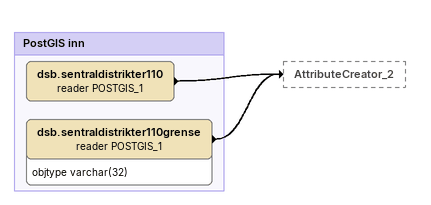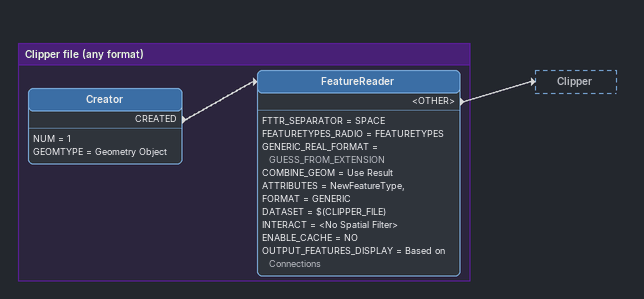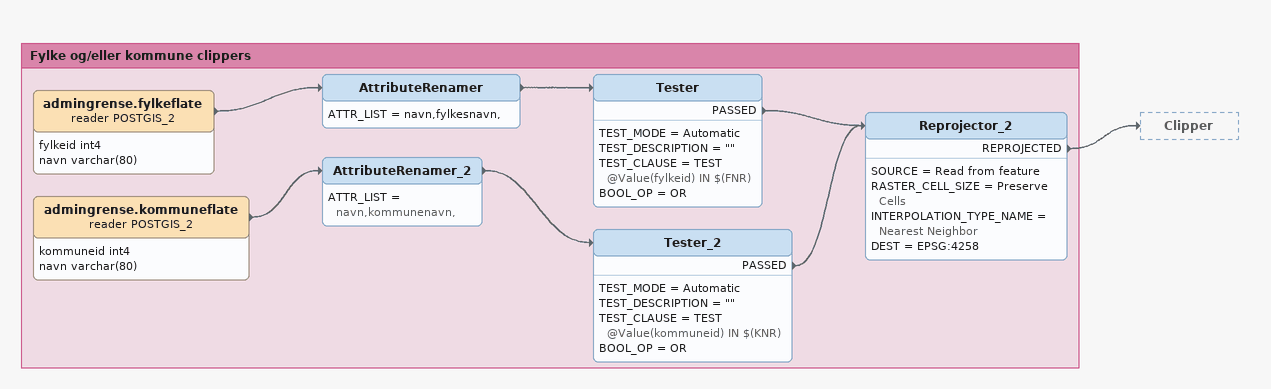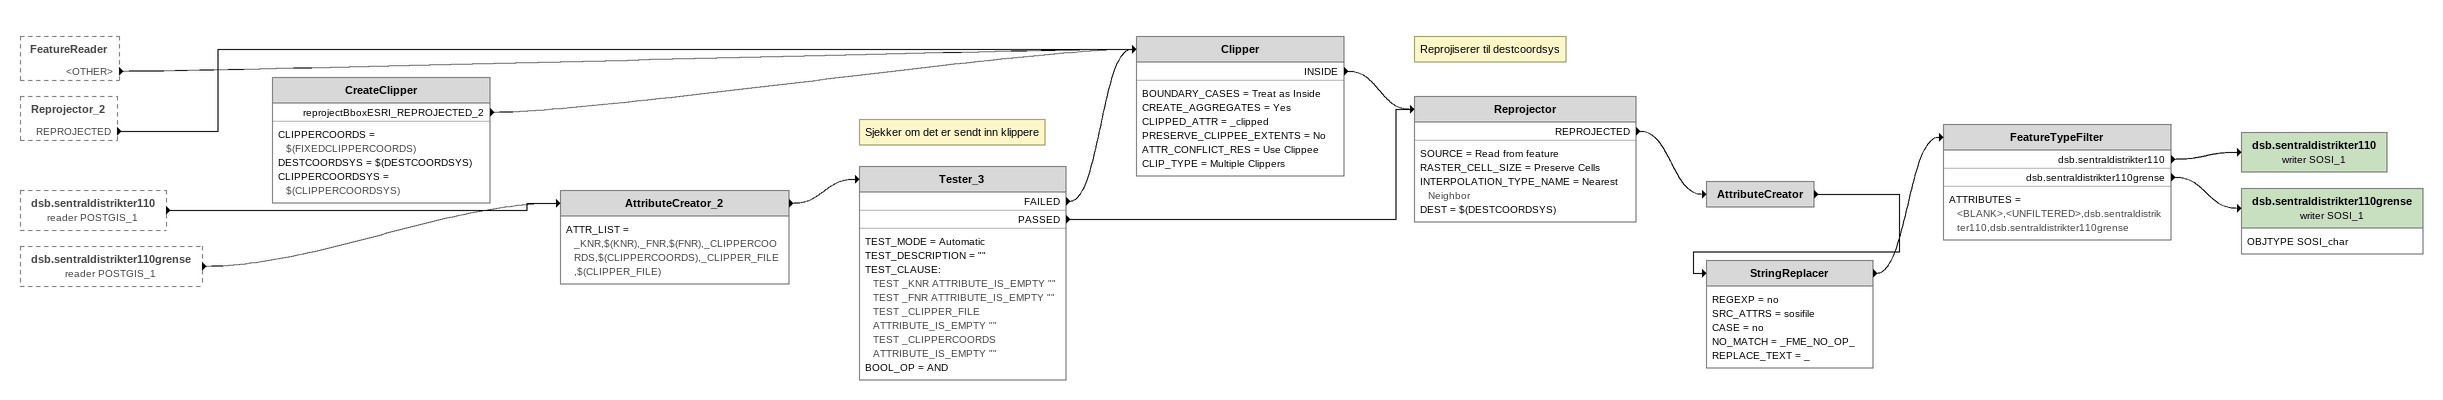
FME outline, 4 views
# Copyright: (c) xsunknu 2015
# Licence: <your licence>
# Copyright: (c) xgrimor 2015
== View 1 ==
Bookmark: PostGIS inn
dsb.sentraldistrikter110 (reader POSTGIS_1)
    -> AttributeCreator_2
dsb.sentraldistrikter110grense (reader POSTGIS_1)
    attributes: objtype varchar(32)
    -> AttributeCreator_2

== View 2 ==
Bookmark: Clipper file (any format)
Creator
    NUM = 1
    GEOMTYPE = Geometry Object
    CREATED -> FeatureReader
FeatureReader
    FTTR_SEPARATOR = SPACE
    FEATURETYPES_RADIO = FEATURETYPES
    GENERIC_REAL_FORMAT = GUESS_FROM_EXTENSION
    COMBINE_GEOM = Use Result
    ATTRIBUTES = NewFeatureType,
    FORMAT = GENERIC
    DATASET = $(CLIPPER_FILE)
    INTERACT = <No Spatial Filter>
    ENABLE_CACHE = NO
    OUTPUT_FEATURES_DISPLAY = Based on Connections
    <OTHER> -> Clipper

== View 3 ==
Bookmark: Fylke og/eller kommune clippers
admingrense.fylkeflate (reader POSTGIS_2)
    attributes: fylkeid int4, navn varchar(80)
    -> AttributeRenamer
AttributeRenamer
    ATTR_LIST = navn,fylkesnavn,
    -> Tester
Tester
    TEST_MODE = Automatic
    TEST_DESCRIPTION = ""
    TEST_CLAUSE = TEST @Value(fylkeid) IN $(FNR)
    BOOL_OP = OR
    PASSED -> Reprojector_2
admingrense.kommuneflate (reader POSTGIS_2)
    attributes: kommuneid int4, navn varchar(80)
    -> AttributeRenamer_2
AttributeRenamer_2
    ATTR_LIST = navn,kommunenavn,
    -> Tester_2
Tester_2
    TEST_MODE = Automatic
    TEST_DESCRIPTION = ""
    TEST_CLAUSE = TEST @Value(kommuneid) IN $(KNR)
    BOOL_OP = OR
    PASSED -> Reprojector_2
Reprojector_2
    SOURCE = Read from feature
    RASTER_CELL_SIZE = Preserve Cells
    INTERPOLATION_TYPE_NAME = Nearest Neighbor
    DEST = EPSG:4258
    REPROJECTED -> Clipper

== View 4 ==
FeatureReader [outside]
    <OTHER> -> Clipper
Reprojector_2 [outside]
    REPROJECTED -> Clipper
dsb.sentraldistrikter110 (reader POSTGIS_1) [outside]
    -> AttributeCreator_2
dsb.sentraldistrikter110grense (reader POSTGIS_1) [outside]
    -> AttributeCreator_2
CreateClipper
    CLIPPERCOORDS = $(FIXEDCLIPPERCOORDS)
    DESTCOORDSYS = $(DESTCOORDSYS)
    CLIPPERCOORDSYS = $(CLIPPERCOORDSYS)
    reprojectBboxESRI_REPROJECTED_2 -> Clipper
AttributeCreator_2
    ATTR_LIST = _KNR,$(KNR),_FNR,$(FNR),_CLIPPERCOORDS,$(CLIPPERCOORDS),_CLIPPER_FILE,$(CLIPPER_FILE)
    -> Tester_3
Note: Sjekker om det er sendt inn klippere
Tester_3
    TEST_MODE = Automatic
    TEST_DESCRIPTION = ""
    TEST_CLAUSE:
      TEST _KNR ATTRIBUTE_IS_EMPTY ""
      TEST _FNR ATTRIBUTE_IS_EMPTY ""
      TEST _CLIPPER_FILE ATTRIBUTE_IS_EMPTY ""
      TEST _CLIPPERCOORDS ATTRIBUTE_IS_EMPTY ""
    BOOL_OP = AND
    FAILED -> Clipper
    PASSED -> Reprojector
Clipper
    BOUNDARY_CASES = Treat as Inside
    CREATE_AGGREGATES = Yes
    CLIPPED_ATTR = _clipped
    PRESERVE_CLIPPEE_EXTENTS = No
    ATTR_CONFLICT_RES = Use Clippee
    CLIP_TYPE = Multiple Clippers
    INSIDE -> Reprojector
Note: Reprojiserer til destcoordsys
Reprojector
    SOURCE = Read from feature
    RASTER_CELL_SIZE = Preserve Cells
    INTERPOLATION_TYPE_NAME = Nearest Neighbor
    DEST = $(DESTCOORDSYS)
    REPROJECTED -> AttributeCreator
AttributeCreator
    -> StringReplacer
StringReplacer
    REGEXP = no
    SRC_ATTRS = sosifile
    CASE = no
    NO_MATCH = _FME_NO_OP_
    REPLACE_TEXT = _
    -> FeatureTypeFilter
FeatureTypeFilter
    ATTRIBUTES = <BLANK>,<UNFILTERED>,dsb.sentraldistrikter110,dsb.sentraldistrikter110grense
    dsb.sentraldistrikter110 -> dsb.sentraldistrikter110 (writer SOSI_1)
    dsb.sentraldistrikter110grense -> dsb.sentraldistrikter110grense (writer SOSI_1)
dsb.sentraldistrikter110 (writer SOSI_1)
dsb.sentraldistrikter110grense (writer SOSI_1)
    attributes: OBJTYPE SOSI_char
